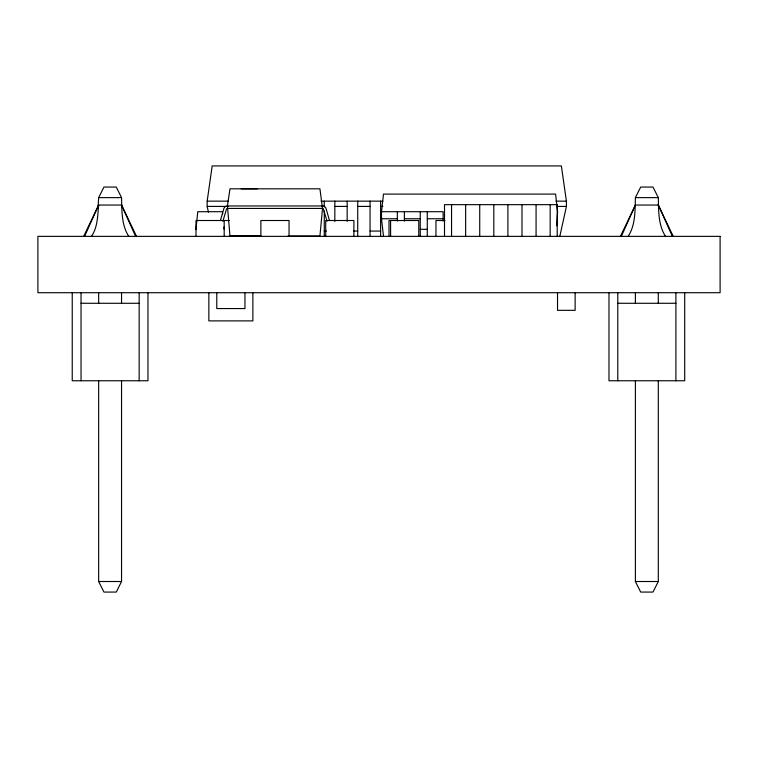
<?xml version="1.0" encoding="UTF-8"?>
<svg xmlns="http://www.w3.org/2000/svg" width="758" height="758" viewBox="0 0 758 758"><rect width="100%" height="100%" fill="white"/><g stroke="black" fill="none" stroke-linecap="round" stroke-linejoin="round"><path stroke-width="1.14" d="M665.524 236.363C658.171 225.154 658.645 210.572 658.295 197.63L653.008 187.065L640.681 187.065L635.394 197.63C635.043 210.572 635.517 225.154 628.164 236.363M196 229.314L197.762 211.709L222.416 211.709L222.653 214.059M383.51 236.363L381.501 218.749L381.501 211.709L383.51 194.095L555.586 194.095L557.594 211.709L556.789 225.799M208.431 212.183L207.161 206.422L207.161 201.145L212.183 165.926L561.375 165.926L566.406 201.145L566.406 206.422L559.821 236.363M97.99 208.204L98.654 197.62L103.941 187.055L116.268 187.055L121.545 197.63C121.896 210.572 121.432 225.154 128.775 236.363M220.426 220.502L223.904 208.422A3.733 3.733 0 0 1 227.419 205.958L322.51 205.958A3.733 3.733 0 0 1 326.016 208.422L329.493 220.502M222.88 221.251L226.5 209.066A0.976 0.976 0 0 1 227.419 208.431L322.51 208.431A0.976 0.976 0 0 1 323.42 209.066L327.039 221.251M84.583 236.363L98.654 205.048L121.545 205.048L136.516 236.363M621.333 236.363L635.394 205.048L658.295 205.048L673.256 236.363M83.683 236.363L98.654 205.048C97.621 215.537 97.735 227.419 91.424 236.363M620.432 236.363L635.394 205.048M121.545 380.762L121.545 581.509L116.268 592.074L103.941 592.074L98.654 581.509L98.654 380.762M658.295 380.762L658.295 581.509L653.008 592.074L640.681 592.074L635.394 581.509L635.394 380.762M98.654 197.63L121.545 197.63M635.394 197.63L658.295 197.63M207.161 201.145L228.054 201.145M320.909 201.145L382.866 201.145M555.955 201.145L566.406 201.145M207.161 206.422L228.054 206.422M322.027 206.422L324.272 206.422M334.837 206.422L347.164 206.422M357.729 206.422L370.056 206.422M380.62 206.422L382.866 206.422M557.121 206.422L566.406 206.422M381.501 211.709L443.136 211.709L443.136 221.099M381.501 218.749L397.353 218.749M404.393 218.749L420.245 218.749M427.285 218.749L443.136 218.749M229.503 220.512L196 220.512L196 236.363M444.927 220.512L435.954 220.512L435.954 236.363M420.245 229.314L427.285 229.314M324.272 231.076L326.385 231.076M353.503 231.076L357.729 231.076M370.056 231.076L380.62 231.076M287.983 236.013L319.933 236.013L322.51 208.431L319.933 188.818L229.987 188.818L227.419 205.958L229.987 236.013L260.761 236.013M81.04 303.276L139.159 303.276M617.789 303.276L675.899 303.276M98.654 581.509L121.545 581.509M635.394 581.509L658.295 581.509M229.987 236.013L260.761 236.25M672.355 236.363L658.209 204.641M121.545 205.048L135.616 236.363M121.46 204.641L121.991 207.152M223.942 226.974L224.178 229.314M684.701 292.711L684.701 380.762L608.987 380.762L608.987 292.711M675.899 292.711L675.899 380.762M658.295 292.711L658.295 303.276M635.394 292.711L635.394 303.276M617.789 292.711L617.789 380.762M575.133 292.711L575.133 310.325L557.528 310.325L557.528 292.711M557.206 236.363L557.206 204.66L444.51 204.66L444.51 236.363M550.166 204.66L550.166 236.363M536.077 204.66L536.077 236.363M521.987 204.66L521.987 236.363M507.907 204.66L507.907 236.363M493.818 204.66L493.818 236.363M479.729 204.66L479.729 236.363M465.639 204.66L465.639 236.363M451.55 204.66L451.55 236.363M427.285 211.709L427.285 236.363M420.245 211.709L420.245 236.363M418.767 236.363L418.767 220.512L389.006 220.512L389.006 236.363M404.393 211.709L404.393 221.099M397.353 211.709L397.353 221.099M390.588 220.512L390.588 236.363M380.62 201.145L380.62 236.363M370.056 201.145L370.056 236.363M357.729 201.145L357.729 236.363M353.891 236.363L353.891 220.512L325.713 220.512L325.713 236.363M347.164 201.145L347.164 221.393M334.837 201.145L334.837 221.393M324.272 201.145L324.272 206.896M324.272 211.027L324.272 236.363M289.054 236.363L289.054 220.512L260.875 220.512L260.875 236.363M257.531 188.818L241.205 188.818M252.878 292.711L252.878 320.89L208.857 320.89L208.857 292.711M244.957 292.711L244.957 308.563L216.779 308.563L216.779 292.711M224.178 220.512L224.178 236.363M147.962 292.711L147.962 380.762L72.237 380.762L72.237 292.711M139.159 292.711L139.159 380.762M121.545 292.711L121.545 303.276M98.654 292.711L98.654 303.276M81.04 292.711L81.04 380.762M720.1 236.363L37.9 236.363L37.9 292.711L720.1 292.711L720.1 236.363"/></g></svg>
